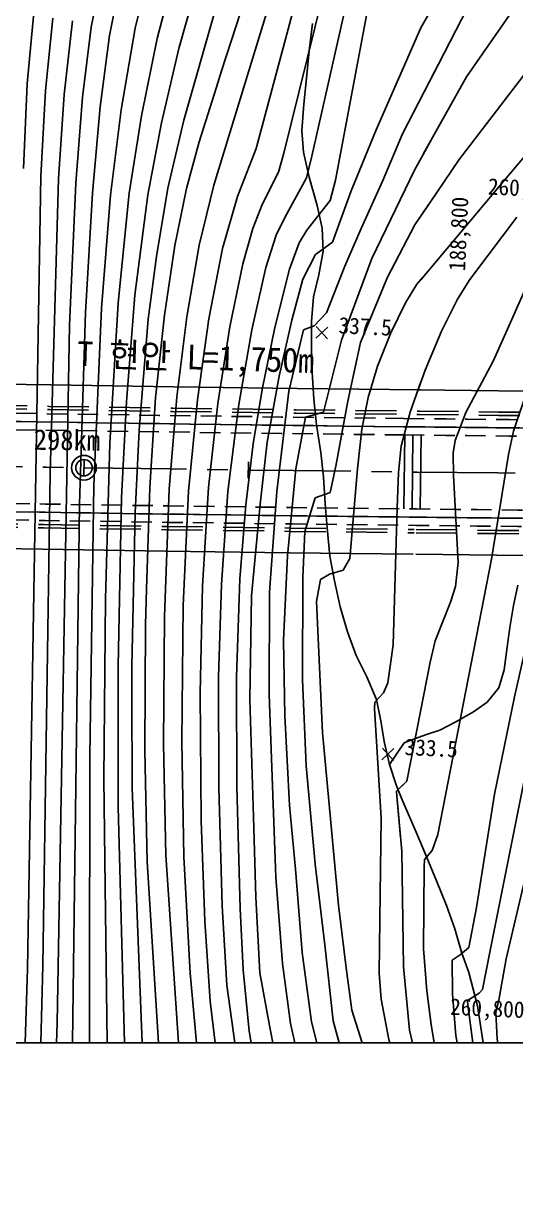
# Model space of a CAD drawing. Header units: millimetres. Extents: x 15846 to 16642, y 1103 to 1809.
# Drawn here: x 16123.2 to 16183.1, y 1380.3 to 1524 of the extents above; entities that cross this region are included whole.
import ezdxf
from ezdxf.xclip import XClip

# ---------------------------------------------------------------- set-up
doc = ezdxf.new("R2010")
doc.units = ezdxf.units.MM
doc.header["$LTSCALE"] = 10
doc.header["$MEASUREMENT"] = 0
doc.header["$XCLIPFRAME"] = 2
for name, pattern in [('CENTER', [2, 1.25, -0.25, 0.25, -0.25]), ('DASHED', [0.75, 0.5, -0.25]), ('HIDDEN', [0.375, 0.25, -0.125])]:
    doc.linetypes.add(name, pattern=pattern)
for name, color, linetype in [('TN-CABL', 4, 'Continuous'), ('TZ-BASE', 253, 'Continuous'), ('TZ-CABL', 4, 'Continuous')]:
    doc.layers.add(name, color=color, linetype=linetype)
doc.layers.add('TX-PAPR', color=2, linetype='Continuous', plot=False)
doc.styles.add('HANA', font='GulimChe.ttf')
doc.linetypes.add('ZIGZAG', pattern='A,0.0001,-0.2,[131,ltypeshp.shx,S=0.2,R=0,X=-0.2,Y=0],-0.4,[131,ltypeshp.shx,S=0.2,R=180,X=0.2,Y=0],-0.2', length=0.8001)

# ---------------------------------------------------------------- blocks, each defined once
blk = doc.blocks.new('JD-DGKDFK')
at = {"layer": 'TZ-BASE'}
for p, q in [((216.67, 43.29, 345), (226.47, 73.71, 345)), ((215.76, 29.4, 344), (225.28, 60.56, 344)), ((224.26, 33.3, 342), (229.92, 56.11, 342)), ((202.01, 54.71, 351), (200.81, 48.61, 351)), ((207.73, 54.9, 349), (206.16, 48.5, 349)), ((227.66, 32.93, 341), (232.91, 56.03, 341)), ((210.6, 53.97, 348), (208.83, 47.22, 348)), ((213.61, 53.51, 347), (211.5, 46.02, 347)), ((220.88, 33.83, 343), (226.44, 54.54, 343)), ((203.96, 52.36, 350), (203.04, 47.62, 350)), ((240.93, 48.53, 339), (243.05, 52.26, 339)), ((243.08, 44.1, 338), (247.65, 52.98, 338)), ((246.51, 42.59, 337), (253.32, 52.37, 337)), ((215.94, 50.81, 346), (212.08, 37.28, 346)), ((230.57, 29.99, 340), (234.58, 51.32, 340)), ((193.79, 49.97, 354), (193.01, 41.72, 354)), ((196.15, 49.69, 353), (195.25, 40.9, 353)), ((198.52, 49.39, 352), (197.5, 40.41, 352)), ((227.36, 45.75, 348.67), (227.74, 49.08, 348.67)), ((200.81, 48.61, 351), (199.77, 40.08, 351)), ((203.04, 47.62, 350), (201.9, 38.93, 350)), ((206.16, 48.5, 349), (204.46, 38.56, 349)), ((235.5, 36.13, 339), (240.93, 48.53, 339)), ((208.83, 47.22, 348), (206.93, 37.82, 348)), ((211.5, 46.02, 347), (209.36, 36.96, 347)), ((227.07, 42.82, 348.67), (227.36, 45.75, 348.67)), ((216.05, 41.3, 345), (216.67, 43.29, 345)), ((238.73, 35.63, 338), (242.65, 43.25, 338)), ((241.4, 40.83, 338), (243.08, 44.1, 338)), ((245.61, 32.5, 336), (253.91, 43.29, 336)), ((193.01, 41.72, 354), (192.56, 31.41, 354)), ((226.69, 39.26, 348.67), (227.07, 42.82, 348.67)), ((241.24, 33.17, 337), (246.51, 42.59, 337)), ((195.25, 40.9, 353), (194.69, 30.47, 353)), ((197.5, 40.41, 352), (196.82, 30.17, 352)), ((216.05, 41.3, 345), (213.96, 34.68, 345)), ((199.77, 40.08, 351), (198.94, 29.65, 351)), ((201.9, 38.93, 350), (200.95, 28.41, 350)), ((226.46, 36.04, 348.67), (226.69, 39.26, 348.67)), ((204.46, 38.56, 349), (203.17, 28.17, 349)), ((206.93, 37.82, 348), (205.45, 28.41, 348)), ((209.36, 36.96, 347), (207.69, 28.2, 347)), ((212.08, 37.28, 346), (210.14, 29.03, 346)), ((226.66, 33.41, 348.67), (226.46, 36.04, 348.67)), ((232.46, 28.69, 339), (235.5, 36.13, 339)), ((250.67, 29.45, 335), (256.4, 36.27, 335)), ((213.96, 34.68, 345), (212.41, 28.97, 345)), ((236.31, 29.96, 338), (238.73, 35.63, 338)), ((240.16, 31.23, 337), (242.28, 35.02, 337)), ((218.61, 28.01, 343), (220.88, 33.83, 343)), ((223.61, 30.96, 342), (224.26, 33.3, 342)), ((227.35, 30.38, 348.67), (226.66, 33.41, 348.67)), ((227.01, 30.27, 341), (227.66, 32.93, 341)), ((241.09, 25.84, 336), (245.61, 32.5, 336)), ((194.69, 30.47, 353), (193.05, -65.98, 353)), ((221.63, 27.05, 342), (223.61, 30.96, 342)), ((224.33, 25.38, 341), (227.01, 30.27, 341)), ((228.33, 26.9, 348.67), (227.35, 30.38, 348.67)), ((234.98, 20.45, 337), (240.16, 31.23, 337)), ((196.82, 30.17, 352), (195.8, -5.71, 352)), ((198.94, 29.65, 351), (198.17, 12.36, 351)), ((210.14, 29.03, 346), (208.75, 20.71, 346)), ((212.41, 28.97, 345), (211, 22.05, 345)), ((213.94, 22.08, 344), (215.76, 29.4, 344)), ((229.9, 27.53, 340), (230.57, 29.99, 340)), ((233.7, 24.12, 338), (236.31, 29.96, 338)), ((240.93, 17.88, 335), (250.67, 29.45, 335)), ((200.95, 28.41, 350), (200.11, 13.9, 350)), ((203.17, 28.17, 349), (202.08, 14.41, 349)), ((205.45, 28.41, 348), (204.08, 15.06, 348)), ((207.69, 28.2, 347), (206.14, 15.99, 347)), ((216.79, 21.67, 343), (218.61, 28.01, 343)), ((227.06, 23.93, 340), (229.9, 27.53, 340)), ((230.2, 22.47, 339), (232.46, 28.69, 339)), ((220.48, 24.12, 342), (221.63, 27.05, 342)), ((228.95, 24.14, 348.67), (228.33, 26.9, 348.67)), ((240.22, 24.55, 336), (241.92, 27.06, 336)), ((223.33, 23.3, 341), (224.33, 25.38, 341)), ((236.87, 18.2, 336), (240.22, 24.55, 336)), ((249.16, 20.85, 334), (252.64, 25.51, 334)), ((251.65, 12.21, 333), (257.65, 25.81, 333)), ((219.29, 19.83, 342), (220.48, 24.12, 342)), ((222.09, 19.35, 341), (223.33, 23.3, 341)), ((226.12, 22.38, 340), (227.06, 23.93, 340)), ((229.07, 21.37, 348.67), (228.95, 24.14, 348.67)), ((231.69, 19.52, 338), (233.7, 24.12, 338)), ((211, 22.05, 345), (209.73, 13.57, 345)), ((212.44, 13.38, 344), (213.94, 22.08, 344)), ((215.13, 13.11, 343), (216.79, 21.67, 343)), ((224.96, 19.15, 340), (226.12, 22.38, 340)), ((228.14, 20.94, 339), (230.2, 22.47, 339)), ((208.75, 20.71, 346), (207.76, 13.06, 346)), ((226.56, 17.94, 339), (228.14, 20.94, 339)), ((228.52, 18.49, 348.67), (229.07, 21.37, 348.67)), ((231.29, 10.51, 337), (234.98, 20.45, 337)), ((246.91, 17.9, 334), (249.16, 20.85, 334)), ((217.71, 12.15, 342), (219.29, 19.83, 342)), ((220.38, 11.78, 341), (222.09, 19.35, 341)), ((223.18, 12.06, 340), (224.96, 19.15, 340)), ((229.45, 13.84, 338), (231.69, 19.52, 338)), ((225.26, 12.95, 339), (226.56, 17.94, 339)), ((227.87, 15.78, 348.67), (228.52, 18.49, 348.67)), ((233.62, 10.22, 336), (236.87, 18.2, 336)), ((239.1, 15.08, 335), (240.48, 17.34, 335)), ((240.48, 17.34, 335), (241.55, 18.61, 335)), ((245.43, 15.53, 334), (246.91, 17.9, 334)), ((206.14, 15.99, 347), (205.12, 3.02, 347)), ((202.08, 14.41, 349), (201.15, -7.16, 349)), ((204.08, 15.06, 348), (203.08, -2.06, 348)), ((227.63, 12.79, 348.67), (227.87, 15.78, 348.67)), ((237.29, 11.41, 335), (239.1, 15.08, 335)), ((243.46, 11.63, 334), (245.43, 15.53, 334)), ((200.11, 13.9, 350), (199.37, -9.43, 350)), ((207.76, 13.06, 346), (206.67, -0.41, 346)), ((209.73, 13.57, 345), (208.66, 3.51, 345)), ((211.23, 3.62, 344), (212.44, 13.38, 344)), ((213.74, 3.27, 343), (215.13, 13.11, 343)), ((223.69, 6.16, 339), (225.26, 12.95, 339)), ((227.94, 12.28, 338), (229.45, 13.84, 338)), ((198.17, 12.36, 351), (196.66, -72.59, 351)), ((216.23, 2.8, 342), (217.71, 12.15, 342)), ((218.77, 2.7, 341), (220.38, 11.78, 341)), ((221.63, 4.51, 340), (223.18, 12.06, 340)), ((224.87, 4.3, 338), (226.65, 11.8, 338)), ((226.65, 11.8, 338), (227.94, 12.28, 338)), ((227.65, 9.58, 348.67), (227.63, 12.79, 348.67)), ((228.16, 10.77, 337.47), (229.64, 12.12, 337.47)), ((228.22, 12.18, 337.47), (229.57, 10.7, 337.47)), ((241.46, 6.89, 334), (243.46, 11.63, 334)), ((249.75, 7.97, 333), (251.65, 12.21, 333)), ((229.97, 5.33, 337), (231.29, 10.51, 337)), ((232.04, 3.08, 336), (233.62, 10.22, 336)), ((235.67, 7.34, 335), (237.29, 11.41, 335)), ((227.7, 6.63, 348.67), (227.65, 9.58, 348.67)), ((234.53, 3.56, 335), (235.67, 7.34, 335)), ((246.43, 1.72, 333), (249.75, 7.97, 333)), ((222.25, -1.9, 339), (223.69, 6.16, 339)), ((227.9, 3.34, 348.67), (227.7, 6.63, 348.67)), ((240.65, 4.59, 334), (241.46, 6.89, 334)), ((220.54, -2.1, 340), (221.63, 4.51, 340)), ((229.09, 1.76, 337), (229.97, 5.33, 337)), ((239.66, 1.76, 334), (240.96, 5.46, 334)), ((205.12, 3.02, 347), (204.51, -8.64, 347)), ((208.66, 3.51, 345), (207.94, -7.39, 345)), ((210.31, -7.62, 344), (211.23, 3.62, 344)), ((212.67, -7.84, 343), (213.74, 3.27, 343)), ((223.42, -7.91, 338), (224.87, 4.3, 338)), ((228.26, 0.2, 348.67), (227.9, 3.34, 348.67)), ((230.6, -4.8, 336), (232.04, 3.08, 336)), ((233.78, -0.29, 335), (234.53, 3.56, 335)), ((252.39, -0.08, 332), (253.86, 4.28, 332)), ((215.09, -7.42, 342), (216.23, 2.8, 342)), ((217.43, -7.9, 341), (218.77, 2.7, 341)), ((226.9, 1.14, 337), (229.09, 1.76, 337)), ((238.57, -2.36, 334), (239.66, 1.76, 334)), ((245.14, -1.69, 333), (246.43, 1.72, 333)), ((225.71, -5.13, 337), (226.9, 1.14, 337)), ((228.76, -3.13, 348.67), (228.26, 0.2, 348.67)), ((206.67, -0.41, 346), (206.15, -10.47, 346)), ((233.23, -5.15, 335), (233.78, -0.29, 335)), ((251.61, -3.39, 332), (252.22, -0.55, 332)), ((252.22, -0.55, 332), (252.39, -0.08, 332)), ((203.08, -2.06, 348), (202.55, -20.97, 348)), ((219.62, -9.5, 340), (220.54, -2.1, 340)), ((221.37, -9.44, 339), (222.25, -1.9, 339)), ((238.21, -5.59, 334), (238.57, -2.36, 334)), ((244.9, -3.2, 333), (245.14, -1.69, 333)), ((199.95, -4), (199.92, -6)), ((219.95, -4.28), (219.92, -6.28)), ((229.11, -6.12, 348.67), (228.76, -3.13, 348.67)), ((244.92, -5.95, 333), (244.9, -3.2, 333)), ((249.55, -16.11, 332), (251.61, -3.39, 332)), ((195.8, -5.71, 352), (194.91, -65.57, 352)), ((224.7, -15.73, 337), (225.71, -5.13, 337)), ((229.92, -8.02, 336), (230.6, -4.8, 336)), ((232.32, -16.05, 335), (233.23, -5.15, 335)), ((238.08, -9.88, 334), (238.21, -5.59, 334)), ((239.94, -4.52), (239.92, -6.52)), ((201.15, -7.16, 349), (200.66, -40.09, 349)), ((229.29, -9.4, 348.67), (229.11, -6.12, 348.67)), ((245.49, -16.54, 333), (244.92, -5.95, 333)), ((207.94, -7.39, 345), (207.54, -19.77, 345)), ((209.72, -23.09, 344), (210.31, -7.62, 344)), ((212.02, -21.78, 343), (212.67, -7.84, 343)), ((214.38, -19.41, 342), (215.09, -7.42, 342)), ((216.66, -19.22, 341), (217.43, -7.9, 341)), ((222.52, -20.15, 338), (223.42, -7.91, 338)), ((228.08, -8.66, 336), (229.92, -8.02, 336)), ((199.37, -9.43, 350), (198.42, -82.16, 350)), ((204.51, -8.64, 347), (204.1, -29.19, 347)), ((218.91, -18.51, 340), (219.62, -9.5, 340)), ((220.33, -20.59, 339), (221.37, -9.44, 339)), ((226.82, -12.76, 336), (228.08, -8.66, 336)), ((229.53, -12.3, 348.67), (229.29, -9.4, 348.67)), ((237.56, -26.55, 334), (238.08, -9.88, 334)), ((206.15, -10.47, 346), (205.76, -29.21, 346)), ((226.57, -18.34, 336), (226.82, -12.76, 336)), ((229.86, -15.76, 348.67), (229.53, -12.3, 348.67)), ((224.24, -26, 337), (224.7, -15.73, 337)), ((230.44, -18.78, 348.67), (229.86, -15.76, 348.67)), ((231.48, -17.48, 335), (232.32, -16.05, 335)), ((243, -49.64, 332), (249.55, -16.11, 332)), ((245.15, -19.46, 333), (245.49, -16.54, 333)), ((218.51, -30.48, 340), (218.91, -18.51, 340)), ((226.55, -30.8, 336), (226.57, -18.34, 336)), ((228.24, -21.3, 335), (228.72, -18.62, 335)), ((228.72, -18.62, 335), (229.84, -17.95, 335)), ((229.84, -17.95, 335), (231.48, -17.48, 335)), ((207.54, -19.77, 345), (207.41, -24.1, 345)), ((214.08, -32.39, 342), (214.38, -19.41, 342)), ((216.33, -30.44, 341), (216.66, -19.22, 341)), ((231.14, -21.94, 348.67), (230.44, -18.78, 348.67)), ((244.55, -21.38, 333), (245.15, -19.46, 333)), ((252.25, -21.75, 331.47), (252.76, -19.29, 331.47)), ((202.55, -20.97, 348), (202.35, -42.84, 348)), ((220.13, -33.22, 339), (220.33, -20.59, 339)), ((222.5, -32.6, 338), (222.52, -20.15, 338)), ((228.97, -37.22, 335), (228.24, -21.3, 335)), ((242.68, -26.07, 333), (244.55, -21.38, 333)), ((211.84, -38.33, 343), (212.02, -21.78, 343)), ((232.02, -24.96, 348.67), (231.14, -21.94, 348.67)), ((251.79, -24.44, 331.47), (252.25, -21.75, 331.47)), ((252.37, -32.89, 331), (254.81, -21.92, 331)), ((207.41, -24.1, 345), (207.36, -39.4, 345)), ((209.61, -38.6, 344), (209.72, -23.09, 344)), ((233.06, -27.87, 348.67), (232.02, -24.96, 348.67)), ((251.43, -27.13, 331.47), (251.79, -24.44, 331.47)), ((224.37, -35.21, 337), (224.24, -26, 337)), ((236.92, -31.18, 334), (237.56, -26.55, 334)), ((242.08, -28.68, 333), (242.68, -26.07, 333)), ((251.1, -29.58, 331.47), (251.43, -27.13, 331.47)), ((234.37, -30.43, 348.67), (233.06, -27.87, 348.67)), ((239.24, -43.14, 333), (242.08, -28.68, 333)), ((204.1, -29.19, 347), (204.08, -44.63, 347)), ((205.76, -29.21, 346), (205.76, -32.57, 346)), ((250.43, -31.77, 331.47), (251.1, -29.58, 331.47)), ((216.35, -43.92, 341), (216.33, -30.44, 341)), ((218.55, -43.79, 340), (218.51, -30.48, 340)), ((226.99, -41.29, 336), (226.55, -30.8, 336)), ((235.53, -33.19, 348.67), (234.37, -30.43, 348.67)), ((236.41, -32.4, 334), (236.92, -31.18, 334)), ((205.76, -32.57, 346), (205.78, -43.99, 346)), ((214.21, -47.96, 342), (214.08, -32.39, 342)), ((223.31, -54.84, 338), (222.5, -32.6, 338)), ((235.33, -33.55, 334), (236.41, -32.4, 334)), ((249.02, -33.55, 331.47), (250.43, -31.77, 331.47)), ((249.93, -44.74, 331), (252.37, -32.89, 331)), ((220.57, -47.5, 339), (220.13, -33.22, 339)), ((235.3, -34.31, 334), (235.33, -33.55, 334)), ((236.11, -47.66, 334), (235.3, -34.31, 334)), ((236.08, -35.82, 348.67), (235.53, -33.19, 348.67)), ((247.35, -34.69, 331.47), (249.02, -33.55, 331.47)), ((224.97, -46.07, 337), (224.37, -35.21, 337)), ((236.5, -38.31, 348.67), (236.08, -35.82, 348.67)), ((245.22, -35.94, 331.47), (247.35, -34.69, 331.47)), ((230.92, -58.25, 335), (228.97, -37.22, 335)), ((241.65, -37.47, 331.47), (243.25, -36.92, 331.47)), ((243.25, -36.92, 331.47), (245.22, -35.94, 331.47)), ((209.88, -52.15, 344), (209.61, -38.6, 344)), ((212.11, -52.36, 343), (211.84, -38.33, 343)), ((237.12, -41.11, 348.67), (236.5, -38.31, 348.67)), ((237.12, -41.11, 331.47), (238.93, -38.47, 331.47)), ((237.12, -41.11, 331.47), (238.93, -38.47, 331.47)), ((238.93, -38.47, 331.47), (240.16, -37.99, 331.47)), ((238.93, -38.47, 331.47), (239, -38.45, 331.47)), ((240.16, -37.99, 331.47), (241.65, -37.47, 331.47)), ((200.66, -40.09, 349), (200.62, -69.53, 349)), ((207.36, -39.4, 345), (207.64, -52.97, 345)), ((236.2, -40.54, 333.53), (237.68, -39.19, 333.53)), ((236.2, -40.54, 333.53), (237.68, -39.19, 333.53)), ((236.26, -39.13, 333.53), (237.61, -40.61, 333.53)), ((236.26, -39.13, 333.53), (237.61, -40.61, 333.53)), ((228.08, -53.25, 336), (226.99, -41.29, 336)), ((238, -43.7, 348.67), (237.12, -41.11, 348.67)), ((202.35, -42.84, 348), (202.51, -55.97, 348)), ((249.39, -63.77, 330), (253.73, -42.03, 330)), ((205.78, -43.99, 346), (207.59, -90.05, 346)), ((216.75, -58.3, 341), (216.35, -43.92, 341)), ((218.93, -58.66, 340), (218.55, -43.79, 340)), ((237.99, -44.38, 333), (239.24, -43.14, 333)), ((237.99, -44.38, 333), (238.76, -43.61, 333)), ((238.02, -44.95, 333), (237.99, -44.38, 333)), ((238.02, -44.95, 333), (237.99, -44.38, 333)), ((238.68, -45.41, 348.67), (238, -43.7, 348.67)), ((204.08, -44.63, 347), (204.08, -46.27, 347)), ((238.48, -50.01, 333), (238.02, -44.95, 333)), ((238.62, -51.65, 333), (238.02, -44.95, 333)), ((240.5, -49.64, 348.67), (238.68, -45.41, 348.67)), ((247.71, -58.53, 331), (249.93, -44.74, 331)), ((251.33, -64.77, 329), (255.87, -45.45, 329)), ((204.08, -46.27, 347), (205.27, -90.51, 347)), ((225.7, -53.86, 337), (224.97, -46.07, 337)), ((214.65, -60.19, 342), (214.21, -47.96, 342)), ((220.86, -57.26, 339), (220.57, -47.5, 339)), ((235.97, -60.02, 334), (236.11, -47.66, 334)), ((241.49, -51.96, 348.67), (240.5, -49.64, 348.67)), ((242.33, -51.57, 332), (243, -49.64, 332)), ((238.82, -65.73, 333), (238.62, -51.65, 333)), ((241.39, -52.66, 332), (242.33, -51.57, 332)), ((207.64, -52.97, 345), (210.01, -91.29, 345)), ((212.76, -93.96, 344), (209.88, -52.15, 344)), ((212.85, -66.53, 343), (212.11, -52.36, 343)), ((241.35, -53.57, 332), (241.39, -52.66, 332)), ((242.85, -55.27, 348.67), (241.49, -51.96, 348.67)), ((226.51, -64.01, 337), (225.7, -53.86, 337)), ((229.26, -63.05, 336), (228.08, -53.25, 336)), ((241.28, -63.54, 332), (241.35, -53.57, 332)), ((202.51, -55.97, 348), (202.93, -90.71, 348)), ((224.11, -65.35, 338), (223.31, -54.84, 338)), ((244.08, -58.29, 348.67), (242.85, -55.27, 348.67)), ((221.35, -66.49, 339), (220.86, -57.26, 339)), ((217.34, -67.96, 341), (216.75, -58.3, 341)), ((219.31, -66.1, 340), (218.93, -58.66, 340)), ((231.85, -65.87, 335), (230.92, -58.25, 335)), ((245.07, -61.11, 348.67), (244.08, -58.29, 348.67)), ((246.79, -63.37, 331), (247.71, -58.53, 331)), ((215.31, -69.91, 342), (214.65, -60.19, 342)), ((235.86, -66.5, 334), (235.97, -60.02, 334)), ((245.94, -64.06, 348.67), (245.07, -61.11, 348.67)), ((230.28, -72.33, 336), (229.26, -63.05, 336)), ((227.65, -72.44, 337), (226.51, -64.01, 337)), ((241.67, -68.65, 332), (241.28, -63.54, 332)), ((244.75, -64.93, 331), (245.72, -64.26, 331)), ((245.72, -64.26, 331), (246.79, -63.37, 331)), ((246.78, -66.41, 348.67), (245.94, -64.06, 348.67)), ((248.45, -68.49, 330), (249.39, -63.77, 330)), ((193.05, -65.98, 353), (192.6, -79.79, 353)), ((194.91, -65.57, 352), (194.5, -81.09, 352)), ((220.06, -73.59, 340), (219.31, -66.1, 340)), ((225.07, -72.65, 338), (224.11, -65.35, 338)), ((232.55, -71.01, 335), (231.85, -65.87, 335)), ((239.56, -73.44, 333), (238.82, -65.73, 333)), ((244.8, -69.03, 331), (244.75, -64.93, 331)), ((250.68, -68.42, 329), (251.33, -64.77, 329)), ((215.45, -93.99, 343), (212.85, -66.53, 343)), ((222.54, -72.9, 339), (221.35, -66.49, 339)), ((236.11, -69.66, 334), (235.86, -66.5, 334)), ((247.85, -70.49, 348.67), (246.78, -66.41, 348.67)), ((220.86, -94, 341), (217.34, -67.96, 341)), ((242.19, -72.77, 332), (241.67, -68.65, 332)), ((246.62, -69.84, 330), (248.04, -68.94, 330)), ((248.04, -68.94, 330), (248.45, -68.49, 330)), ((250.46, -69.79, 329), (250.68, -68.42, 329)), ((200.62, -69.53, 349), (200.59, -88.99, 349)), ((218.12, -93.79, 342), (215.31, -69.91, 342)), ((237.07, -74.58, 334), (236.11, -69.66, 334)), ((245.2, -74.08, 331), (244.8, -69.03, 331)), ((246.65, -70.35, 330), (246.62, -69.84, 330)), ((249.45, -91.12, 330), (246.65, -70.35, 330)), ((250.09, -71.31, 329), (250.46, -69.79, 329)), ((235.35, -79.97, 335), (232.55, -71.01, 335)), ((248.32, -73.66, 348.67), (247.85, -70.49, 348.67)), ((250.25, -74.54, 329), (250.09, -71.31, 329)), ((196.66, -72.59, 351), (195.96, -93.72, 351)), ((225.89, -90.27, 339), (222.54, -72.9, 339)), ((227.91, -85.5, 338), (225.07, -72.65, 338)), ((230.33, -83.27, 337), (227.65, -72.44, 337)), ((232.93, -82.03, 336), (230.28, -72.33, 336)), ((243.06, -78.08, 332), (242.19, -72.77, 332)), ((223.7, -94.65, 340), (220.06, -73.59, 340)), ((237.34, -75.58, 334), (237.07, -74.58, 334)), ((240.42, -77.17, 333), (239.56, -73.44, 333)), ((246.26, -80.5, 331), (245.2, -74.08, 331)), ((248.8, -76.7, 348.67), (248.32, -73.66, 348.67)), ((250.72, -77.86, 329), (250.25, -74.54, 329))]:
    blk.add_line(p, q, dxfattribs=at)
at = {"layer": 'TZ-BASE', "linetype": 'CENTER', "flags": 128}
blk.add_lwpolyline([(0, 0, 0.006013), (240.47, -5.53, 0.000991), (279.95, -5.88, 0.0105), (699.86, 0)], format="xyb", dxfattribs=at)
at = {"layer": 'TZ-BASE'}
for radius in [1.5, 1]:
    blk.add_circle((199.93, -5), radius, dxfattribs=at)
for radius, start, end in [(9990, 267.997055, 269.374749), (9990, 267.997055, 269.374749), (9990, 269.372679, 269.598926), (9990, 269.372679, 269.598926), (10010, 267.992239, 269.370884), (10010, 267.992239, 269.370884), (10010, 269.372679, 269.598926), (10010, 269.372679, 269.598926)]:
    blk.add_arc((349.93, 9993.88), radius, start, end, dxfattribs=at)
at = {"layer": 'TZ-BASE', "linetype": 'DASHED'}
for radius, start, end in [(9992.6, 267.996427, 269.374246), (9993, 267.996331, 269.374168), (9992.6, 269.372679, 269.598926), (9993, 269.372679, 269.598926), (10007, 267.99296, 269.371462), (10007.4, 267.992864, 269.371385), (10007.4, 269.372679, 269.598926), (10007, 269.372679, 269.598926)]:
    blk.add_arc((349.93, 9993.88), radius, start, end, dxfattribs=at)
at = {"layer": 'TZ-BASE', "style": 'HANA'}
for s, height, rotation, p in [('260,900', 2, 357.4408, (249.08, 28.25)), ('188,800', 2, 87.4408, (246.33, 18.88)), ('337.5', 2, 357.4408, (230.9, 11.35, 337.47)), ('298km', 2.5, 359.1406, (193.8, -2.81)), ('333.5', 2, 357.4408, (238.94, -39.96, 333.53)), ('260,800', 2, 357.4408, (244.48, -71.57))]:
    blk.add_text(s, height=height, rotation=rotation, dxfattribs=at).set_placement(p)
at = {"layer": 'TZ-BASE', "linetype": 'DASHED', "style": 'HANA'}
blk.add_text('T 현안 L=1,750m', height=3, rotation=358.2512, dxfattribs=at).set_placement((199.07, 7.4))

msp = doc.modelspace()

# ---------------------------------------------------------------- linework, layer by layer
at = {"layer": 'TN-CABL', "linetype": 'ZIGZAG', "ltscale": 0.5}
for points in [[(15931.07, 1480.44, 0.005965), (16169.47, 1474.94, 0.005965)], [(16169.47, 1474.94, 0.001033), (16210.61, 1474.57, 0.0105), (16630.29, 1480.45, 0.0105)], [(15930.22, 1469.46, 0.006019), (16171.03, 1463.93, 0.000991), (16210.53, 1463.57, 0.0105), (16630.67, 1469.45, 0.0105)]]:
    msp.add_lwpolyline(points, format="xyb", dxfattribs=at)
msp.add_lwpolyline([(16170.6, 1473.93), (16170.5, 1464.93)], dxfattribs=at)
at = {"layer": 'TX-PAPR', "flags": 128}
msp.add_lwpolyline([(16629.95, 1399.95), (15924.84, 1399.95), (15936.41, 1549.95), (16631, 1549.95)], close=True, dxfattribs=at)
at = {"layer": 'TZ-CABL', "linetype": 'HIDDEN', "flags": 128}
for points in [[(15931.07, 1480.44, 0.005965), (16169.47, 1474.94, 0.005965)], [(15931.1, 1481.44, 0.005965), (16169.48, 1475.94, 0.005965)], [(16169.47, 1474.94, 0.001033), (16210.61, 1474.57, 0.0105), (16630.29, 1480.45, 0.0105)], [(16169.48, 1475.94, 0.001033), (16210.62, 1475.57, 0.0105), (16630.25, 1481.45, 0.0105)], [(15930.99, 1479.44, 0.005966), (16169.46, 1473.94, 0.005966)], [(16169.46, 1473.94, 0.001033), (16210.6, 1473.57, 0.0105), (16630.32, 1479.45, 0.0105)], [(15930.26, 1470.46, 0.006019), (16171.04, 1464.93, 0.000991), (16210.54, 1464.57, 0.0105), (16630.64, 1470.45, 0.0105)], [(15930.22, 1469.46, 0.006019), (16171.03, 1463.93, 0.000991), (16210.53, 1463.57, 0.0105), (16630.67, 1469.45, 0.0105)], [(15930.14, 1468.46, 0.00602), (16171.02, 1462.93, 0.000991), (16210.53, 1462.57, 0.0105), (16630.71, 1468.45, 0.0105)]]:
    msp.add_lwpolyline(points, format="xyb", dxfattribs=at)
at = {"layer": 'TZ-CABL', "linetype": 'ByBlock'}
for points in [[(16169.6, 1473.94), (16169.5, 1464.94)], [(16171.6, 1473.92), (16171.5, 1464.92)]]:
    msp.add_lwpolyline(points, dxfattribs=at)

# ---------------------------------------------------------------- block references
at = {"layer": 'TZ-BASE'}
ref = msp.add_blockref('JD-DGKDFK', (15930.62, 1474.95), dxfattribs=at)
XClip(ref).set_block_clipping_path([(699.3320789881, -75.00004217), (-5.7864449807, -74.9999996498), (5.7864449809, 74.9999996523), (700.3821051855, 74.9999577667)])

doc.saveas('drawing.dxf')
